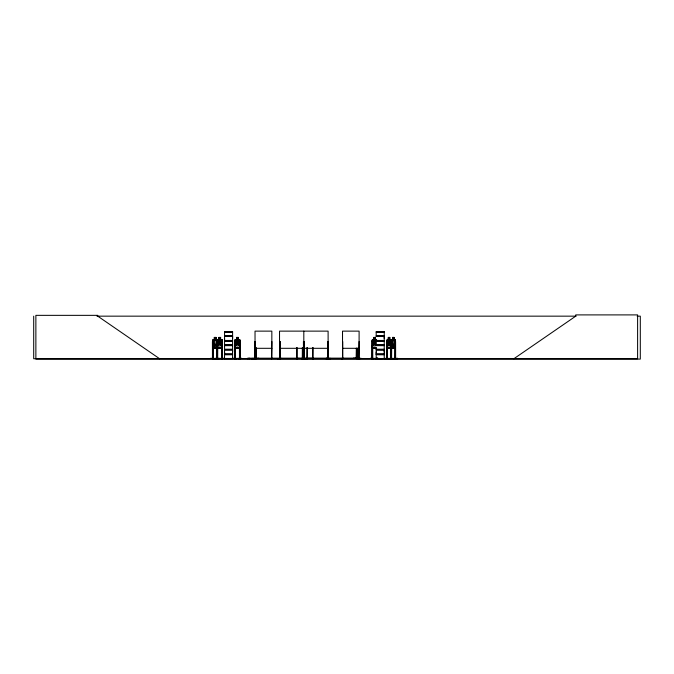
<?xml version="1.0" encoding="UTF-8"?>
<svg xmlns="http://www.w3.org/2000/svg" width="674" height="674" viewBox="0 0 674 674"><rect width="100%" height="100%" fill="white"/><g stroke="black" fill="none" stroke-linecap="round" stroke-linejoin="round"><path stroke-width="1.01" d="M224.56 353.968L224.56 350.017L232.597 350.017L232.589 353.968L224.56 353.968L224.568 351.997M224.56 340.454L224.56 336.511L232.597 336.511L232.589 340.454L224.56 340.454L224.568 338.483M232.589 351.997L232.589 350.017M232.589 338.483L232.589 336.511M384.239 353.968L376.202 353.968L376.21 351.997M384.231 351.997L384.231 350.017M384.231 338.483L384.231 336.511M251.714 358.728L259.069 358.416L251.756 358.652M251.756 358.416L259.069 358.416M353.193 358.374L361.272 358.391L353.277 358.298M214.357 339.595L214.298 337.413L216.068 337.413L216.042 339.612L216.876 340.303L216.876 344.246L216.009 345.939L214.391 345.939L213.532 344.246L213.532 340.303L214.391 339.595M216.025 339.528L217.23 339.519L213.144 339.595L212.622 340.311L212.639 358.737M217.23 339.519L217.828 340.353L217.146 339.528M217.744 345.939L217.163 348.045L217.837 345.939L217.795 340.269M224.476 345.147L232.606 345.223M224.501 358.686L224.568 354.76L232.597 354.76L232.597 358.568L224.518 358.585M376.126 345.147L375.005 342.721C377.238 340.311 375.317 339.005 374.634 342.232L373.228 340.294L374.297 342.712C371.896 345.248 374.104 346.554 374.66 343.176L375.654 345.248L384.247 345.265M376.185 358.728L376.21 354.76L384.239 354.76M341.592 358.652L343.293 358.383L341.566 358.694M343.277 358.408L341.592 358.408M255.48 358.728L255.614 358.113M388.384 339.528L387.348 339.528L386.893 340.277L387.339 348.045L390.76 348.045L391.156 345.939L391.653 347.978M390.76 348.045L391.206 345.939M384.534 358.694L397.938 358.416L384.584 358.383M240.028 345.939L239.439 347.978L235.378 347.978M277.233 358.686L281.833 358.391M306.308 358.694L301.657 358.737M221.83 348.045L222.487 345.947L221.78 347.978L217.576 347.978M373.901 358.686L370.136 358.391L379.192 358.416M214.248 358.686L210.532 358.391L224.046 358.416L220.861 358.694M236.355 358.686L232.842 358.391L241.823 358.416L238.335 358.694M215.166 358.416L219.572 358.391M215.158 358.686L219.581 358.652M296.552 358.416L296.644 347.624M391.628 339.528L391.173 340.311L391.131 358.737M387.398 339.528L386.943 340.311L386.876 358.737L387.036 358.113M235.344 339.528L234.788 340.277L235.386 339.528L236.591 339.528M216.961 340.277L217.584 339.528L218.831 339.528M392.597 339.595L391.88 340.303L391.88 344.246L392.597 345.939L393.928 345.939L394.644 344.246L393.978 337.413M373.8 339.595L372.941 340.303L372.941 344.246L373.8 345.939L375.393 345.939L376.252 344.246L376.252 340.303L375.393 339.595L375.393 337.48L373.8 337.48M218.89 339.595L217.972 340.303L217.972 344.246L218.89 345.939L220.6 345.939L221.51 344.246L221.51 340.303L220.6 339.595L220.659 337.413L218.797 337.413L218.856 339.595L218.89 337.48L220.6 337.48M513.874 358.737L575.748 316.157L575.748 314.901L637.612 314.901L637.612 358.737L33.7 358.737L33.7 316.157M306.729 358.694L306.864 347.624M96.955 316.157L576.068 316.157M637.141 316.157L640.3 316.157L640.3 359.099L35.874 359.099L35.874 315.348L97.747 315.348L97.747 316.157L159.612 358.737M224.552 331.751L232.606 331.751M376.193 331.751L384.247 331.751M224.568 332.147L232.589 332.147M376.21 332.147L384.231 332.147M384.239 335.719L376.202 335.719L376.202 331.911L384.247 331.894L384.231 335.719M224.501 335.989L232.648 335.989M376.151 335.989L384.298 335.989M224.501 336.233L232.648 336.233M376.151 336.233L384.298 336.233M376.202 336.511L384.239 336.511L384.231 340.454M236.557 337.413L238.36 337.413L238.259 339.595M394.029 337.413L392.546 337.413L392.546 339.528M214.357 337.48L216.009 337.48M236.608 337.48L238.301 337.48M388.376 337.48L389.766 337.48L389.715 339.595L390.431 340.303L390.431 344.246L389.715 345.939L388.376 345.939L387.66 344.246L388.384 337.413M392.597 337.48L393.978 337.48L393.936 348.045M214.408 339.528L213.119 339.528L212.605 340.277M220.625 339.528L221.847 339.528M238.318 339.528L239.506 339.528L240.129 340.269L240.087 345.947L239.481 348.045L235.327 348.045L234.788 345.947L235.369 348.045M373.784 339.528L372.579 339.528L372.031 340.277L371.989 358.737M375.452 339.528L376.598 339.528M389.766 339.528L390.743 339.528L391.249 340.269L391.249 358.737M392.605 339.528L391.56 339.528L391.249 340.269M393.987 339.519L394.956 339.528L395.453 340.269L395.419 358.737M217.576 339.595L221.822 339.595L222.487 340.269L222.454 358.737L222.285 341.566M235.378 339.595L239.481 339.595L240.129 340.269M376.572 339.595L372.604 339.595L372.09 340.311L372.056 358.737M387.373 339.595L390.726 339.595M391.594 339.595L394.913 339.519L395.453 340.269M214.391 340.303L216.009 340.303M392.597 340.303L393.953 340.378M376.202 340.454L384.239 340.454M224.501 340.732L232.648 340.732M376.151 340.732L384.298 340.732M224.501 340.977L232.648 340.977M376.151 340.977L384.298 340.977M376.202 341.255L384.239 341.255L384.239 345.054M217.694 341.566L217.087 341.566L217.163 358.737M222.395 341.566L221.78 341.566L221.721 358.737M240.028 341.566L239.422 341.566L239.489 358.737M255.353 341.566L254.848 341.566L254.941 358.737M271.9 341.566L271.58 358.737M279.533 341.566L280.098 341.566L280.148 358.737M359.107 341.566L358.795 358.737M372.04 341.566L372.646 341.566L372.697 358.737M386.918 341.566L387.483 341.566M391.687 341.566L390.81 341.566L390.76 358.737M214.391 344.246L216.009 344.246M392.597 344.246L393.928 344.246M224.568 344.953L232.589 344.953L232.597 341.255L224.56 341.255L224.56 345.054L232.606 345.054M384.231 344.953L376.21 344.953L384.247 345.063M376.193 345.408L384.247 345.4L384.231 349.225M224.568 345.652L232.589 345.652M376.21 345.652L384.231 345.652M386.893 345.947L387.39 348.045M213.144 347.978L217.163 347.978M372.604 347.978L376.572 347.978M387.373 347.978L390.726 347.978M391.594 347.978L394.93 347.978L395.36 340.303M217.247 348.045L213.102 348.045L212.563 345.947L213.153 348.045M217.525 348.045L221.864 348.045M372.604 348.045L372.031 345.947L372.562 348.045L376.614 348.045M391.552 348.045L394.964 348.045L395.427 346.032M255.025 348.306L271.849 348.306M279.533 348.306L328.103 348.306M342.518 348.306L359.107 348.306M376.202 349.225L384.239 349.225M224.501 349.503L232.648 349.503M376.151 349.503L384.298 349.503M224.501 349.747L232.648 349.747M376.151 349.747L384.298 349.747M224.501 354.238L232.648 354.238M376.151 354.238L384.298 354.238M224.501 354.482L232.648 354.482M376.151 354.482L384.298 354.482M356.26 357.768L356.723 357.768M357.742 357.768L358.206 357.768M356.479 357.945L357.987 357.945M213.077 358.113L212.361 358.113L212.361 358.737M216.758 358.113L217.744 358.113L217.744 358.737M221.721 358.113L222.454 358.113M239.363 358.113L240.087 358.113L240.087 358.737M371.981 358.113L372.705 358.113M386.876 358.113L387.525 358.113L387.525 358.737M390.76 358.113L391.737 358.113L391.737 358.737M394.981 358.113L395.63 358.113M271.293 358.416L272.566 358.416M297.285 358.29L306.282 358.686M307.512 358.29L312.525 358.29M325.972 358.383L330.53 358.416L325.972 358.737M210.524 358.416L214.29 358.737M220.828 358.416L224.046 358.416M224.568 358.458L232.589 358.458M232.833 358.416L236.397 358.737M238.301 358.416L241.823 358.416M301.548 358.408L306.274 358.408M358.29 358.416L359.95 358.737L358.29 358.652L358.155 348.289M370.127 358.416L373.952 358.737M384.231 358.458L375.376 358.737M330.538 358.686L326.005 358.416M375.443 358.694L384.247 358.576L384.231 354.76M384.559 358.652L397.946 358.686M303.384 358.703L303.367 358.113M238.301 339.595L239.186 340.303L239.186 344.246L238.301 345.939L236.65 345.939L235.765 344.246L235.765 340.303L236.65 339.595L236.591 337.413M221.805 339.528L222.487 340.269M391.105 345.947L391.611 348.045M358.433 358.703L358.526 358.206M395.63 358.737L395.587 341.566L395.023 341.566L394.981 358.737M395.259 358.113L395.326 358.737M395.191 345.602L395.141 358.737M392.605 337.413L392.58 348.045M391.687 345.602L391.569 358.737M391.527 341.566L391.434 358.737L391.299 345.602M390.971 347.624L390.928 358.737M389.766 339.595L389.816 337.413L388.325 337.413L388.325 339.528M387.483 347.624L387.356 358.737L387.314 341.566M387.087 341.566L387.087 358.737M384.231 353.968L384.239 350.017L376.202 350.017L376.202 353.968M377.263 358.113L377.28 358.737L377.145 358.113M377.052 358.113L377.069 358.737M376.884 358.113L376.901 358.737M376.749 358.737L376.707 358.113L376.623 358.737M375.435 339.595L375.494 337.413L373.741 337.413L373.843 339.595M372.511 341.566L372.57 358.737M372.444 358.113L372.419 358.737M372.267 358.113L372.25 358.737M358.88 358.113L358.897 358.737M358.088 357.768L358.054 358.391M357.936 348.289L357.987 358.391M357.793 348.289L357.768 358.391M357.667 358.206L357.641 358.737M356.782 358.206L356.782 358.737M356.672 348.289L356.689 358.391M356.479 358.391L356.521 348.289L356.377 358.391M356.31 348.289L356.31 358.391M342.737 341.566L342.771 358.737M342.687 358.113L342.695 358.737M342.552 358.737L342.518 331.128L359.107 331.128L359.082 358.737L359.141 358.113L247.602 358.206L247.602 358.737M342.426 358.113L342.426 358.737M328.314 358.737L328.263 341.566L327.69 341.566L327.8 358.737L327.85 341.566M328.154 358.737L328.103 331.128L279.533 331.128L279.533 358.737L279.483 358.113M328.011 358.113L328.036 358.737M327.648 358.113L327.648 358.737M327.303 358.206L327.303 358.737M326.418 358.206L326.418 358.737M313.242 358.113L313.216 358.737M313.174 347.624L313.107 358.737M312.66 358.113L312.66 358.737M312.593 347.624L312.525 358.737M307.512 358.113L307.512 358.737M307.445 347.624L307.445 358.737M306.931 358.113L306.931 358.737M304.429 358.737L304.387 341.566L303.418 341.566L303.527 358.737M304.277 358.113L304.277 358.737M304.227 341.566L304.134 358.737M303.982 341.566L303.957 358.737M303.814 331.128L303.822 358.737M303.73 358.113L303.763 358.737M303.578 341.566L303.645 358.737M303.249 358.206L303.249 358.737M303.014 358.113L303.039 358.737M302.946 347.624L302.879 358.737M302.432 358.113L302.432 358.737M302.365 347.624L302.297 358.737M297.217 347.624L297.285 358.737M297.15 358.113L297.158 358.737M296.712 358.113L296.703 358.737M279.937 341.566L279.988 358.737M279.87 358.113L279.845 358.737M279.693 341.566L279.761 358.737M279.221 358.206L279.221 358.737M271.807 358.737L271.849 331.128L255.025 331.128L255.067 358.737M271.656 358.113L271.656 358.737M255.977 347.624L255.968 358.737M255.893 347.624L255.884 358.737M255.673 347.624L255.665 358.737M255.387 358.113L255.387 358.737L255.311 341.566M255.151 347.624L255.16 358.737M254.789 358.113L254.789 358.737M249.734 358.206L249.734 358.737M248.849 358.206L248.849 358.737M240.028 340.303L240.028 358.737M239.91 341.566L239.834 358.737M239.548 341.566L239.615 358.737M235.293 358.737L235.293 358.113L234.569 358.113L234.577 358.737M235.116 341.566L235.116 358.737L235.243 341.566L234.628 341.566L234.628 358.737M234.881 345.939L234.881 340.311L234.754 358.737M222.193 358.113L222.209 358.737M221.965 358.113L221.982 358.737M221.889 341.566L221.83 358.737M217.702 340.303L217.677 358.737M217.559 341.566L217.491 358.737M217.432 341.566L217.382 358.737M217.213 341.566L217.213 358.737M216.935 347.624L217.028 358.737M216.817 347.624L216.758 358.737M216.025 337.413L216.051 348.045M214.391 337.48L214.391 348.045M213.077 358.737L213.018 341.566L212.42 341.566L212.453 358.737M212.891 341.566L212.942 358.737M212.799 358.113L212.816 358.737M390.372 345.147L389.909 345.214L389.125 343.176L387.879 345.231L388.814 342.712L387.988 340.26L389.1 342.232L390.322 340.294L389.412 342.721L390.372 345.147M238.975 345.147L238.369 345.155L237.433 343.176C236.759 346.52 234.636 345.273 237.054 342.712L235.951 340.294L237.4 342.232C237.981 339.005 240.205 340.303 237.787 342.721L238.975 345.147M221.299 345.147L220.676 345.155L219.707 343.176C219.109 346.546 216.742 345.257 219.311 342.712C216.893 340.311 219.05 339.005 219.673 342.232C220.272 339.005 222.572 340.303 220.069 342.721L221.299 345.147M232.606 331.894L224.552 331.911L224.568 335.719L232.597 335.719L232.597 331.911M215.722 337.834L214.686 337.834L214.686 338.542L215.722 338.542L215.722 337.834M220.297 337.834L219.193 337.834L219.193 338.542L220.297 338.542L220.297 337.834M238.006 337.834L236.945 337.834L236.945 338.542L238.006 338.542L238.006 337.834M375.106 337.834L374.087 337.834L374.087 338.542L375.106 338.542L375.106 337.834M389.479 337.834L388.62 337.834L388.62 338.542L389.479 338.542L389.479 337.834M393.692 337.834L392.832 337.834L392.832 338.542L393.692 338.542L393.692 337.834M220.6 340.303L218.89 340.303L218.89 344.246L220.6 344.246L220.6 340.303M238.301 340.303L236.65 340.303L236.65 344.246L238.301 344.246L238.301 340.303M375.393 340.303L373.8 340.303L373.8 344.246L375.393 344.246L375.393 340.303M389.715 340.303L388.376 340.303L388.376 344.246L389.715 344.246L389.715 340.303M232.606 345.4L224.552 345.408L224.568 349.225L232.597 349.225L232.597 345.425"/></g></svg>
